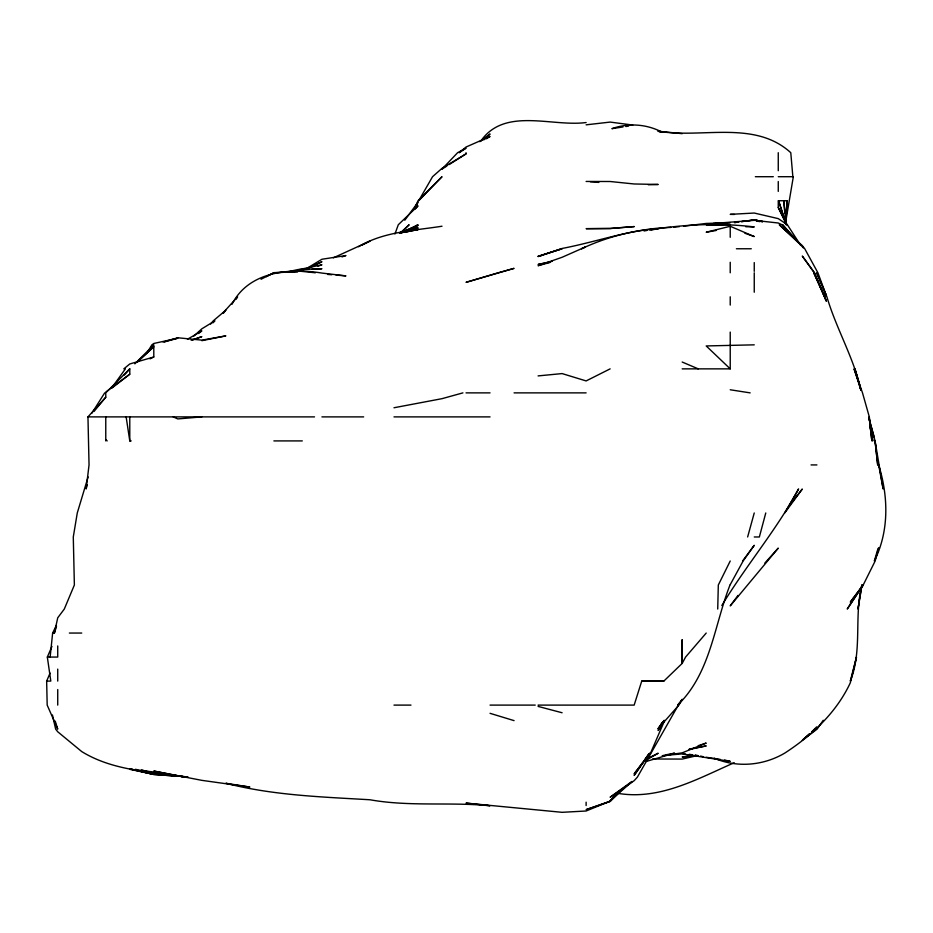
<?xml version="1.0" encoding="UTF-8"?>
<svg xmlns="http://www.w3.org/2000/svg" width="933" height="933" viewBox="0 0 933 933"><rect width="100%" height="100%" fill="white"/><g stroke="black" fill="none" stroke-linecap="round" stroke-linejoin="round"><path stroke-width="1.4" d="M717.722 609.039L718.317 585.014L730.224 561.001M785.878 223.337L787.125 200.735L778.554 200.735L785.773 223.419M785.353 223.337L785.691 219.092M786.018 214.858L787.125 200.735M50.149 657.065L52.633 633.052L56.458 625.25M785.458 223.337L793.33 176.71M861.987 585.014L857.963 609.039L861.87 585.014C853.835 616.701 862.628 650.359 850.313 681.09L856.482 657.065L850.313 682.804C836.493 712.45 811.815 735.577 784.7 753.141C763.381 765.678 737.07 768.011 714.212 758.191M52.633 633.052L54.406 633.052L57.729 617.809L64.307 609.039L74.372 585.014L73.287 536.976L77.276 512.963L88.122 476.938M87.154 484.705L86.163 488.95L89.043 464.926L87.959 416.888L105.767 397.236L105.767 392.875M878.629 547.659L875.166 561.001L863.2 585.014L847.234 609.039L863.107 585.014L850.313 602.1L863.2 585.014M765.771 512.963L759.357 536.976L754.249 536.976M747.636 536.976L754.249 512.963M877.871 548.989L874.338 561.001C889.336 531.04 888.379 496.333 878.664 464.926L883.119 488.95L875.061 440.912L868.938 418.276M706.211 633.052L685.58 657.065L682.186 663.398L663.841 681.09L641.741 681.09L634.16 705.103L538.084 705.103M54.406 633.052L56.481 626.556M394.939 234.008L398.298 224.748L417.996 205.878L415.243 209.015M729.991 585.014C714.095 625.6 710.678 673.113 677.685 705.103L682.186 699.284L678.932 705.103L658.173 728.545L661.509 723.856M664.354 721.116L650.534 753.141L634.16 773.83L642.825 762.331M55.222 721.116L57.729 729.128L47.186 705.103L46.65 681.09L50.079 673.078M46.65 681.09L50.802 681.09L47.338 657.065L51.956 646.394M415.068 207.441L418.019 200.735L442.009 176.71L418.719 200.735L432.55 176.71L442.009 168.337L466.034 153.863L466.034 152.697M662.29 722.807L658.173 730.539L663.223 721.536M416.235 205.995L417.996 202.251L404.77 220.246M663.305 721.536L659.491 729.128L664.214 720.276M850.313 604.187L853.59 597.796M730.224 584.653L743.123 561.001L754.249 545.304L742.575 561.001M232.084 304.216C248.493 271.526 289.615 267.701 321.92 273.077L345.945 275.888L336.055 275.095M785.434 511.762L798.59 488.95C776.536 530.037 745.887 565.655 721.804 605.564M678.338 705.103L637.356 777.166L634.16 780.676L610.135 797.237L631.874 781.469M148.359 350.843L151.892 344.837L153.793 343.472L177.818 338.212L164.476 341.898M661.719 723.122L658.173 729.128L663.725 721.116M91.796 413.284L104.694 392.875L105.464 392.875M236.131 299.12L237.6 296.799L223.29 312.637M648.458 754.307L634.16 775.381L649.765 753.141L644.563 760.033M823.233 720.276L817.11 729.128L802.287 740.254M112.31 387.16L125.384 368.862M784.746 512.963L802.287 489.055L788.851 506.129M737.98 595.452L730.224 605.879L778.262 548.126L764.85 563.054M814.917 729.128L811.757 731.904L816.667 726.877M223.29 313.371L225.856 310.176L213.284 320.824L210.648 324.043M94.035 411.43L105.767 397.236M124.159 375.124L129.78 368.862L129.78 374.191L111.482 388.431M480.67 141.291C504.391 106.665 551.718 127.063 586.122 122.538M213.027 322.818L214.893 320.824L201.831 328.824L193.481 336.358M622.754 788.642L610.135 801.494L586.122 809.634L610.135 801.179L620.107 791.172M620.025 791.172L610.135 801.179L586.122 810.999L562.098 812.316L466.034 803.103L490.047 805.75C450.103 801.867 409.715 806.858 369.958 799.768C321.605 796.899 273.066 795.417 225.856 783.254L249.869 787.067L201.831 780.35L153.793 771.031L184.617 777.166M134.853 363.847L153.793 344.837L153.793 356.989L150.003 358.855M106.759 391.872L129.78 368.862M616.118 794.893L610.135 800.806L631.968 781.726M483.83 139.892L490.047 133.99L479.76 141.676M400.035 233.192L409.132 224.748L401.05 232.679L417.996 228.877L401.038 232.888M137.151 362.121L153.793 346.738L137.093 362.121M803.336 739.309L809.657 733.758L803.336 739.333M123.821 368.862L129.78 363.963L153.793 356.989M198.507 333.524L201.831 330.912L187.428 339.25M105.767 392.023L129.78 374.191M486.443 138.795L490.047 136.475L466.034 147.029L459.211 152.697L466.034 148.172L457.613 152.697L442.009 169.106L446.814 166.062M449.216 164.535L466.034 153.863M307.039 268.272L321.92 259.257L345.945 255.56L341.933 256.902M410.788 228.97L417.996 224.748L405.354 231.116M647.362 759.45L658.173 753.234L649.321 757.619M358.575 246.732C383.673 231.617 413.797 230.684 442.009 226.218M261.042 279.259L273.882 272.658L297.907 271.631L273.882 272.786L266.302 276.669M333.303 257.846L369.958 241.122L362.366 244.947M610.135 368.862L586.122 380.932L562.098 373.585L538.084 375.906M308.287 268.482L321.92 261.73L308.018 268.133M406.613 230.848L417.996 225.436L399.312 232.865M584.968 247.198L581.492 248.761C605.47 237.565 631.676 230.358 658.173 228.783L651.106 229.938M584.909 247.198L562.098 257.275L538.084 265.718L550.097 262.418M734.236 762.727C697.651 778.752 660.144 800.129 618.614 793.47M192.478 340.009L201.831 336.638L191.16 340.277M317.92 266.162L321.92 264.832L297.907 269.8L309.208 269.299M698.199 745.7L706.211 743.065L682.186 752.849L662.36 755.742M400.654 232.935L417.996 227.629L400.654 232.632M646.161 761.468L674.524 753.141L666.349 754.739M163.135 342.084L177.818 337.769L201.831 340.137L225.856 335.88L201.831 340.685M462.92 392.875L442.009 398.671L393.983 407.756M744.907 233.25L754.249 236.562L730.224 226.276L706.211 232.224L716.101 230.498M697.732 755.497L682.186 759.077L652.529 758.995M552.208 261.31L538.084 264.436L549.385 262.336M287.201 271.911L297.907 269.567L321.92 268.727L312.03 269.171M689.254 749.491L706.211 745.91L689.254 749.082M644.05 230.964L646.872 230.451M649.695 229.95C684.181 224.27 719.495 222.765 754.249 226.917L745.77 226.719M540.907 255.805L538.084 256.26L562.098 248.761L538.084 256.54L562.098 248.458C598.45 241.542 633.507 228.188 670.885 227.43M623.022 126.946L611.896 128.672C628.562 122.736 646.592 124.042 662.173 132.194M625.81 126.515L628.597 126.095M687.843 756.138L682.186 756.943L697.732 755.718L694.933 755.205L697.732 755.683M690.665 755.742L693.499 755.345M683.562 226.183L706.211 223.442L730.224 222.66L716.101 223.465M289.871 271.958L297.907 270.978L315.366 272.786M586.122 124.835L610.135 122.083L632.749 125.045M673.719 227.162L679.364 226.626M662.407 755.648L682.186 753.887L730.224 761.375L724.579 760.022M201.831 416.888L177.818 418.929L173.223 416.888M713.279 223.477L754.249 220.328L778.262 223.01L781.994 224.748L801.319 245.414M660.844 132.264L658.173 131.226C701.756 138.749 754.564 119.634 790.776 152.697L792.863 176.71L778.262 176.71M648.283 184.769L658.173 184.466L634.16 183.976L610.135 181.503L586.122 181.457M755.345 176.71L773.305 176.71M723.658 224.748L706.211 224.748L730.224 224.795M736.405 248.761L751.287 248.761M754.249 344.837L706.211 345.945L730.224 368.862L730.224 332.09M682.186 368.862L730.224 368.862M466.034 392.875L490.047 392.875M514.071 392.875L586.122 392.875M87.959 416.888L314.526 416.888M321.92 416.888L363.66 416.888M393.983 416.888L490.047 416.888M273.882 440.912L302.292 440.912M811.045 464.926L816.923 464.926M69.357 633.052L81.742 633.052M47.338 657.065L57.729 657.065L57.729 645.951M641.741 681.09L663.841 681.09M393.983 705.103L410.975 705.103M490.047 705.103L535.227 705.103M734.469 214.462L730.224 214.357L754.249 213.039L778.262 218.625L787.37 224.748L800.712 245.426M682.186 753.491L685.02 753.677M177.818 776.198L153.793 774.472L129.78 768.839L153.793 774.425L177.818 776.198L153.793 773.317L135.437 769.293M590.356 181.783L598.834 182.413M327.576 274.407L331.81 274.757M187.428 777.049L153.793 773.317L141.793 770.087M188.233 777.166C152.219 771.824 113.604 771.206 81.742 751.59L57.729 731.775L55.653 729.128L52.458 714.993M658.173 131.226L682.186 133.664M706.211 757.258L720.334 759.427M730.224 389.772L750.155 392.875M689.254 754.296L692.076 754.762M177.818 775.859L185.842 777.166L141.081 770.18M757.06 221.133L759.882 221.622M700.566 756.08L703.389 756.745M762.704 221.611L754.249 219.908L741.525 221.622L754.249 219.908L762.483 221.599L754.249 219.908L761.34 221.518M129.78 769.317L153.793 774.425M538.084 706.409L562.098 712.754M490.047 713.325L514.071 720.626M682.186 362.039L698.269 368.862M105.767 439.665L107.19 440.912M799.149 243.49L779.277 224.748L802.287 245.577L804.759 248.761L817.914 272.786L826.3 295.574L816.713 272.786L826.895 296.799C836.225 328.708 853.753 357.631 860.961 390.204L854.057 368.862L862.512 392.875L869.311 416.888L871.865 440.912L869.078 416.888L872.787 440.912L869.999 426.778M788.245 231.349L782.624 224.748L803.406 247.91M791.989 235.746L793.855 237.95M778.262 200.735L778.262 207.511L787.09 224.748M778.262 207.511L786.519 224.748L778.554 200.735M824.9 296.799L813.751 272.786L826.3 301.032L814.532 272.786L802.287 256.062L814.299 272.786L826.3 300.892M868.915 418.276L874.338 437.577M126.142 416.888L129.78 440.912L131.098 440.912L129.78 440.877L129.78 416.888M786.192 224.748L783.802 200.735L784.863 213.447M785.096 216.269L785.679 223.337M778.262 152.697L778.262 170.716M778.262 181.527L778.262 191.405M754.249 262.581L754.249 271.34M754.249 272.786L754.249 292.227M730.224 226.276L730.224 237.297M730.224 262.278L730.224 272.786M730.224 296.799L730.224 305.079M586.122 802.182L586.122 805.517M105.767 416.888L105.767 440.912M57.729 669.113L57.729 681.09M57.729 689.545L57.729 705.103M682.186 639.793L682.186 663.398L682.186 639.793M498.21 272.786L466.034 282.337L514.071 268.366L498.21 272.786M417.996 229.565L406.695 231.804L417.996 229.565M738.703 222.019L734.469 222.59L738.703 222.007M634.16 226.579L610.135 228.55L586.122 228.667L610.135 228.457L634.16 226.579M861.031 390.204L854.92 368.862L860.937 390.204M877.696 464.926L875.061 440.912L877.696 464.926"/></g></svg>
